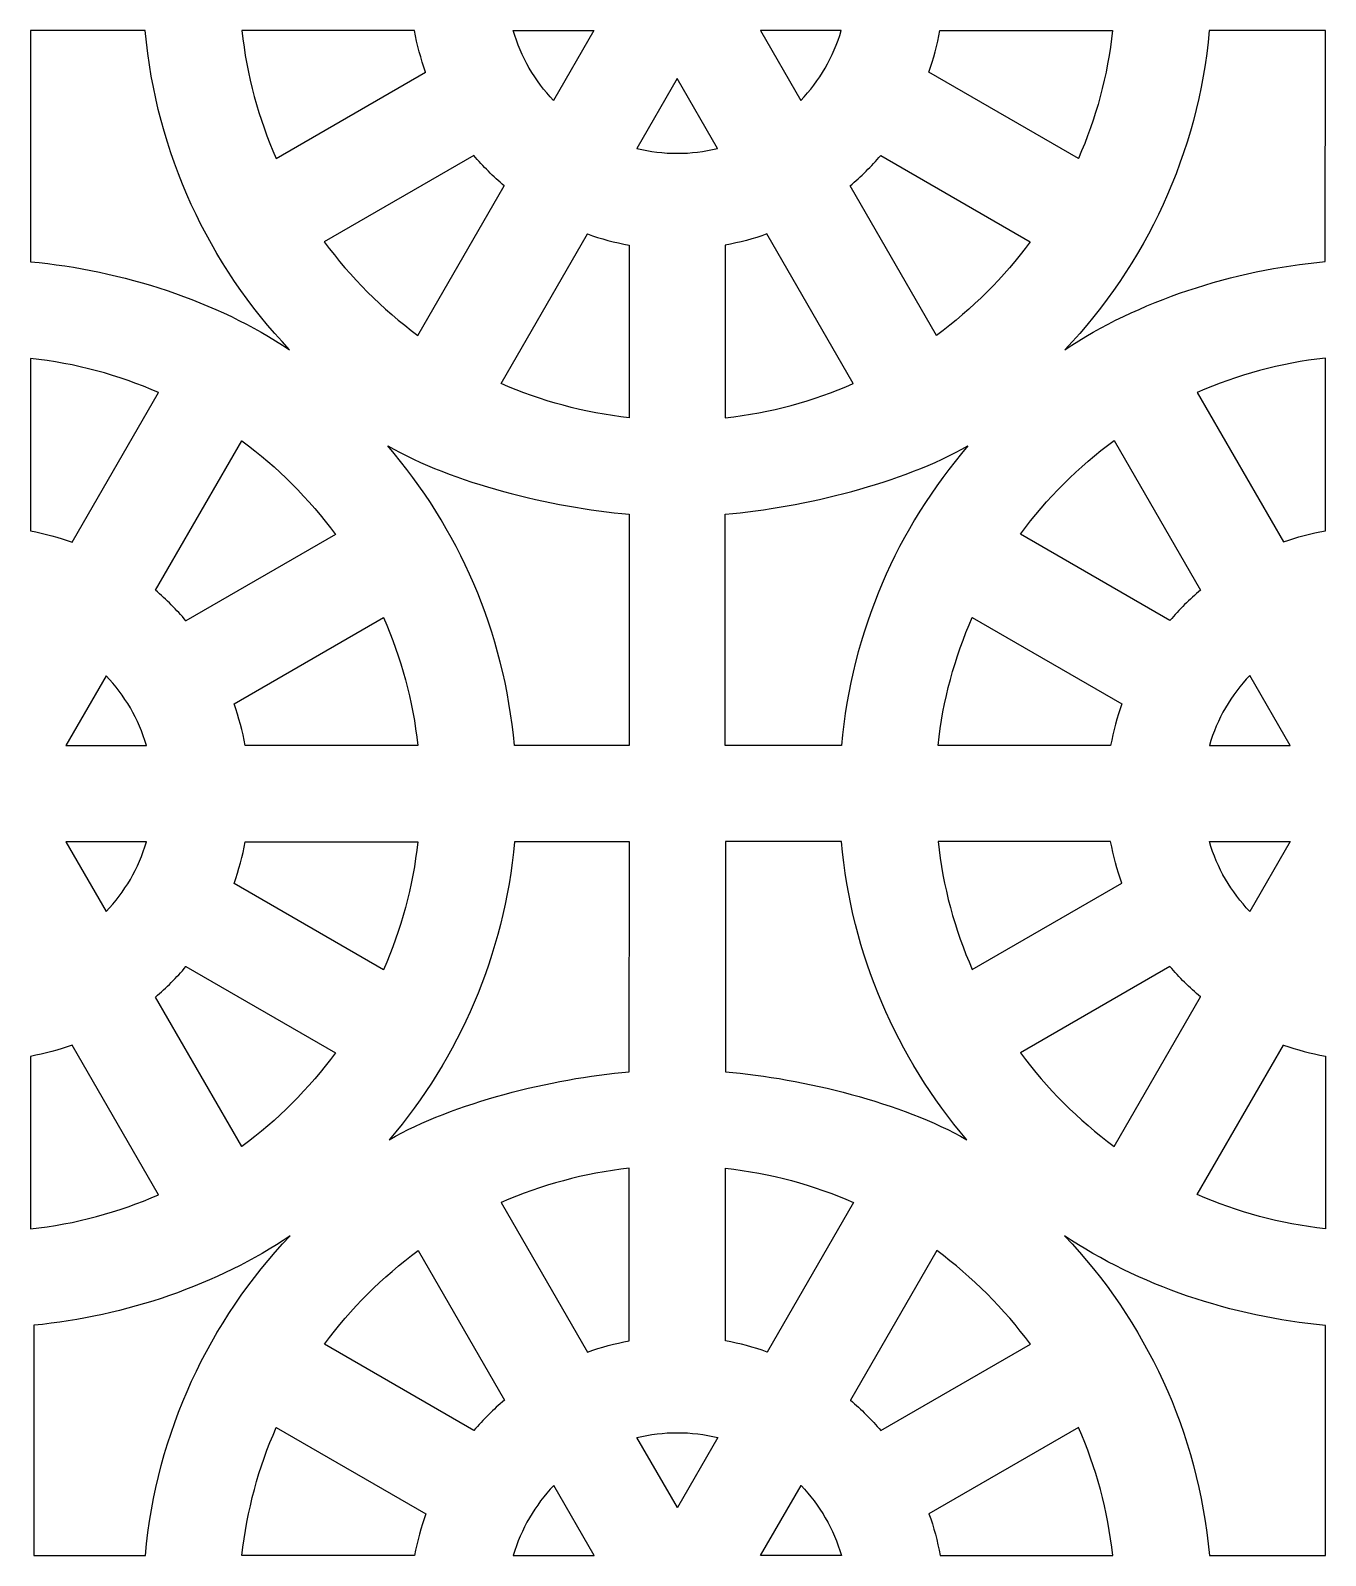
# Model space of a CAD drawing. Header units: centimetres. Extents: x -87 to 87, y -88 to 88.
# Drawn here: x -87.34 to -63.09, y -31.83 to -3.27 of the extents above; entities that cross this region are included whole.
import ezdxf

# ---------------------------------------------------------------- set-up
doc = ezdxf.new("R2010")
doc.units = ezdxf.units.CM
doc.header["$MEASUREMENT"] = 0
doc.layers.add('layer 1', color=7, linetype='Continuous')

msp = doc.modelspace()

# ---------------------------------------------------------------- linework, layer by layer
at = {"layer": 'layer 1', "color": 114}
for points, knots in [([(-87.33565, -3.27013), (-87.33565, -3.27013), (-85.18821, -3.27012), (-85.18821, -3.27012), (-85.18821, -3.27012), (-84.98235, -5.57701), (-83.99265, -7.65873), (-82.48746, -9.24703), (-82.48746, -9.24703), (-83.84255, -8.33926), (-85.6222, -7.75396), (-87.33565, -7.60106), (-87.33565, -7.60106), (-87.33565, -7.60106), (-87.33565, -3.27013), (-87.33565, -3.27013)], [0, 0, 0, 0, 0.2, 0.2, 0.2, 0.2, 0.4, 0.4, 0.4, 0.4, 0.6, 0.6, 0.6, 0.6, 1, 1, 1, 1]), ([(-83.37932, -3.27012), (-83.37932, -3.27012), (-80.14734, -3.2701), (-80.14734, -3.2701), (-80.14734, -3.2701), (-80.09856, -3.53829), (-80.0285, -3.79906), (-79.93877, -4.05051), (-79.93877, -4.05051), (-79.93877, -4.05051), (-82.73819, -5.66677), (-82.73819, -5.66677), (-82.73819, -5.66677), (-83.06674, -4.91957), (-83.28713, -4.11408), (-83.37932, -3.27012)], [0, 0, 0, 0, 0.2, 0.2, 0.2, 0.2, 0.4, 0.4, 0.4, 0.4, 0.6, 0.6, 0.6, 0.6, 1, 1, 1, 1]), ([(-77.54291, -4.57935), (-77.54291, -4.57935), (-76.78702, -3.27012), (-76.78702, -3.27012), (-76.78702, -3.27012), (-76.78702, -3.27012), (-78.2998, -3.27012), (-78.2998, -3.27012), (-78.2998, -3.27012), (-78.1543, -3.76732), (-77.89128, -4.21445), (-77.54291, -4.57935)], [0, 0, 0, 0, 0.25, 0.25, 0.25, 0.25, 0.5, 0.5, 0.5, 0.5, 1, 1, 1, 1]), ([(-73.66928, -3.2701), (-73.66928, -3.2701), (-72.15654, -3.27012), (-72.15654, -3.27012), (-72.15654, -3.27012), (-72.30205, -3.76735), (-72.56505, -4.21446), (-72.91339, -4.57932), (-72.91339, -4.57932), (-72.91339, -4.57932), (-73.66928, -3.2701), (-73.66928, -3.2701)], [0, 0, 0, 0, 0.25, 0.25, 0.25, 0.25, 0.5, 0.5, 0.5, 0.5, 1, 1, 1, 1]), ([(-67.71807, -5.66679), (-67.38952, -4.9196), (-67.16921, -4.11407), (-67.07703, -3.27012), (-67.07703, -3.27012), (-67.07703, -3.27012), (-70.30901, -3.27012), (-70.30901, -3.27012), (-70.30901, -3.27012), (-70.35777, -3.53827), (-70.42794, -3.79899), (-70.51766, -4.05041), (-70.51766, -4.05041), (-70.51766, -4.05041), (-67.71807, -5.66679), (-67.71807, -5.66679)], [0, 0, 0, 0, 0.2, 0.2, 0.2, 0.2, 0.4, 0.4, 0.4, 0.4, 0.6, 0.6, 0.6, 0.6, 1, 1, 1, 1]), ([(-63.09478, -3.27012), (-63.09478, -3.27012), (-63.0948, -7.59715), (-63.0948, -7.59715), (-63.0948, -7.59715), (-64.8107, -7.75028), (-66.61251, -8.33705), (-67.96885, -9.24703), (-67.96885, -9.24703), (-66.46368, -7.65875), (-65.47404, -5.57703), (-65.26816, -3.27013), (-65.26816, -3.27013), (-65.26816, -3.27013), (-63.09478, -3.27012), (-63.09478, -3.27012)], [0, 0, 0, 0, 0.2, 0.2, 0.2, 0.2, 0.4, 0.4, 0.4, 0.4, 0.6, 0.6, 0.6, 0.6, 1, 1, 1, 1]), ([(-75.98449, -5.4801), (-75.98449, -5.4801), (-75.22816, -4.17009), (-75.22816, -4.17009), (-75.22816, -4.17009), (-75.22816, -4.17009), (-74.47178, -5.48012), (-74.47178, -5.48012), (-74.47178, -5.48012), (-74.96654, -5.60011), (-75.48973, -5.60006), (-75.98449, -5.4801)], [0, 0, 0, 0, 0.25, 0.25, 0.25, 0.25, 0.5, 0.5, 0.5, 0.5, 1, 1, 1, 1]), ([(-80.0829, -8.97872), (-80.7523, -8.4861), (-81.34416, -7.8942), (-81.83679, -7.2248), (-81.83679, -7.2248), (-81.83679, -7.2248), (-79.03754, -5.60865), (-79.03754, -5.60865), (-79.03754, -5.60865), (-78.86289, -5.81387), (-78.67193, -6.0048), (-78.46672, -6.17944), (-78.46672, -6.17944), (-78.46672, -6.17944), (-80.0829, -8.97872), (-80.0829, -8.97872)], [0, 0, 0, 0, 0.2, 0.2, 0.2, 0.2, 0.4, 0.4, 0.4, 0.4, 0.6, 0.6, 0.6, 0.6, 1, 1, 1, 1]), ([(-71.98964, -6.17932), (-71.98964, -6.17932), (-70.37343, -8.97871), (-70.37343, -8.97871), (-70.37343, -8.97871), (-69.70403, -8.48609), (-69.11213, -7.8942), (-68.61951, -7.2248), (-68.61951, -7.2248), (-68.61951, -7.2248), (-71.41887, -5.60854), (-71.41887, -5.60854), (-71.41887, -5.60854), (-71.5935, -5.81374), (-71.78443, -6.00468), (-71.98964, -6.17932)], [0, 0, 0, 0, 0.2, 0.2, 0.2, 0.2, 0.4, 0.4, 0.4, 0.4, 0.6, 0.6, 0.6, 0.6, 1, 1, 1, 1]), ([(-76.90853, -7.08059), (-76.90853, -7.08059), (-78.52474, -9.87992), (-78.52474, -9.87992), (-78.52474, -9.87992), (-77.77754, -10.20848), (-76.97214, -10.42891), (-76.12819, -10.52108), (-76.12819, -10.52108), (-76.12819, -10.52108), (-76.12819, -7.28926), (-76.12819, -7.28926), (-76.12819, -7.28926), (-76.39636, -7.2405), (-76.65709, -7.17032), (-76.90853, -7.08059)], [0, 0, 0, 0, 0.2, 0.2, 0.2, 0.2, 0.4, 0.4, 0.4, 0.4, 0.6, 0.6, 0.6, 0.6, 1, 1, 1, 1]), ([(-74.32819, -10.52116), (-74.32819, -10.52116), (-74.32819, -7.28925), (-74.32819, -7.28925), (-74.32819, -7.28925), (-74.06001, -7.24048), (-73.79925, -7.17031), (-73.5478, -7.08057), (-73.5478, -7.08057), (-73.5478, -7.08057), (-71.93145, -9.88016), (-71.93145, -9.88016), (-71.93145, -9.88016), (-72.67867, -10.20872), (-73.48423, -10.42897), (-74.32819, -10.52116)], [0, 0, 0, 0, 0.2, 0.2, 0.2, 0.2, 0.4, 0.4, 0.4, 0.4, 0.6, 0.6, 0.6, 0.6, 1, 1, 1, 1]), ([(-86.55524, -12.85059), (-86.8067, -12.76086), (-87.06747, -12.69067), (-87.33568, -12.64189), (-87.33568, -12.64189), (-87.33568, -12.64189), (-87.33565, -9.40993), (-87.33565, -9.40993), (-87.33565, -9.40993), (-86.49169, -9.5021), (-85.68627, -9.7227), (-84.93905, -10.05126), (-84.93905, -10.05126), (-84.93905, -10.05126), (-86.55524, -12.85059), (-86.55524, -12.85059)], [0, 0, 0, 0, 0.2, 0.2, 0.2, 0.2, 0.4, 0.4, 0.4, 0.4, 0.6, 0.6, 0.6, 0.6, 1, 1, 1, 1]), ([(-63.09479, -9.40603), (-63.09479, -9.40603), (-63.09476, -12.63799), (-63.09476, -12.63799), (-63.09476, -12.63799), (-63.36296, -12.68677), (-63.62372, -12.75689), (-63.87517, -12.84662), (-63.87517, -12.84662), (-63.87517, -12.84662), (-65.49151, -10.04707), (-65.49151, -10.04707), (-65.49151, -10.04707), (-64.7443, -9.71851), (-63.93875, -9.49819), (-63.09479, -9.40603)], [0, 0, 0, 0, 0.2, 0.2, 0.2, 0.2, 0.4, 0.4, 0.4, 0.4, 0.6, 0.6, 0.6, 0.6, 1, 1, 1, 1]), ([(-81.62704, -12.70639), (-82.11966, -12.03696), (-82.71168, -11.44547), (-83.38111, -10.95281), (-83.38111, -10.95281), (-83.38111, -10.95281), (-84.99711, -13.7518), (-84.99711, -13.7518), (-84.99711, -13.7518), (-84.79191, -13.92643), (-84.60099, -14.11735), (-84.42635, -14.32256), (-84.42635, -14.32256), (-84.42635, -14.32256), (-81.62704, -12.70639), (-81.62704, -12.70639)], [0, 0, 0, 0, 0.2, 0.2, 0.2, 0.2, 0.4, 0.4, 0.4, 0.4, 0.6, 0.6, 0.6, 0.6, 1, 1, 1, 1]), ([(-76.12818, -16.66112), (-76.12818, -16.66112), (-76.12817, -12.33011), (-76.12817, -12.33011), (-76.12817, -12.33011), (-77.60111, -12.19866), (-79.42924, -11.74767), (-80.64876, -11.04701), (-80.64876, -11.04701), (-79.32808, -12.58369), (-78.46614, -14.52597), (-78.27561, -16.66112), (-78.27561, -16.66112), (-78.27561, -16.66112), (-76.12818, -16.66112), (-76.12818, -16.66112)], [0, 0, 0, 0, 0.2, 0.2, 0.2, 0.2, 0.4, 0.4, 0.4, 0.4, 0.6, 0.6, 0.6, 0.6, 1, 1, 1, 1]), ([(-74.32876, -16.65722), (-74.32876, -16.65722), (-72.15481, -16.65722), (-72.15481, -16.65722), (-72.15481, -16.65722), (-71.96444, -14.52387), (-71.10379, -12.58307), (-69.785, -11.04701), (-69.785, -11.04701), (-71.00475, -11.74781), (-72.85576, -12.19883), (-74.32899, -12.33018), (-74.32899, -12.33018), (-74.32899, -12.33018), (-74.32876, -16.65722), (-74.32876, -16.65722)], [0, 0, 0, 0, 0.2, 0.2, 0.2, 0.2, 0.4, 0.4, 0.4, 0.4, 0.6, 0.6, 0.6, 0.6, 1, 1, 1, 1]), ([(-67.04947, -10.94858), (-67.71889, -11.44122), (-68.31082, -12.03304), (-68.80344, -12.70243), (-68.80344, -12.70243), (-68.80344, -12.70243), (-66.00407, -14.31864), (-66.00407, -14.31864), (-66.00407, -14.31864), (-65.82943, -14.11344), (-65.6385, -13.92254), (-65.43328, -13.74789), (-65.43328, -13.74789), (-65.43328, -13.74789), (-67.04947, -10.94858), (-67.04947, -10.94858)], [0, 0, 0, 0, 0.2, 0.2, 0.2, 0.2, 0.4, 0.4, 0.4, 0.4, 0.6, 0.6, 0.6, 0.6, 1, 1, 1, 1]), ([(-80.72552, -14.26436), (-80.72552, -14.26436), (-83.52513, -15.8807), (-83.52513, -15.8807), (-83.52513, -15.8807), (-83.4354, -16.13217), (-83.36505, -16.3929), (-83.31628, -16.66112), (-83.31628, -16.66112), (-83.31628, -16.66112), (-80.08449, -16.66112), (-80.08449, -16.66112), (-80.08449, -16.66112), (-80.17666, -15.81714), (-80.39697, -15.01157), (-80.72552, -14.26436)], [0, 0, 0, 0, 0.2, 0.2, 0.2, 0.2, 0.4, 0.4, 0.4, 0.4, 0.6, 0.6, 0.6, 0.6, 1, 1, 1, 1]), ([(-69.70486, -14.26046), (-70.03343, -15.00769), (-70.25376, -15.81323), (-70.34593, -16.65721), (-70.34593, -16.65721), (-70.34593, -16.65721), (-67.11398, -16.65729), (-67.11398, -16.65729), (-67.11398, -16.65729), (-67.06522, -16.38906), (-66.99513, -16.12823), (-66.90537, -15.87673), (-66.90537, -15.87673), (-66.90537, -15.87673), (-69.70486, -14.26046), (-69.70486, -14.26046)], [0, 0, 0, 0, 0.2, 0.2, 0.2, 0.2, 0.4, 0.4, 0.4, 0.4, 0.6, 0.6, 0.6, 0.6, 1, 1, 1, 1]), ([(-86.67679, -16.66112), (-86.67679, -16.66112), (-85.92085, -15.35182), (-85.92085, -15.35182), (-85.92085, -15.35182), (-85.57249, -15.71671), (-85.30952, -16.16386), (-85.16402, -16.66112), (-85.16402, -16.66112), (-85.16402, -16.66112), (-86.67679, -16.66112), (-86.67679, -16.66112)], [0, 0, 0, 0, 0.25, 0.25, 0.25, 0.25, 0.5, 0.5, 0.5, 0.5, 1, 1, 1, 1]), ([(-64.5095, -15.34792), (-64.5095, -15.34792), (-63.75361, -16.65722), (-63.75361, -16.65722), (-63.75361, -16.65722), (-63.75361, -16.65722), (-65.26641, -16.65722), (-65.26641, -16.65722), (-65.26641, -16.65722), (-65.12091, -16.15999), (-64.85789, -15.71285), (-64.5095, -15.34792)], [0, 0, 0, 0, 0.25, 0.25, 0.25, 0.25, 0.5, 0.5, 0.5, 0.5, 1, 1, 1, 1]), ([(-86.67674, -18.4611), (-86.67674, -18.4611), (-85.164, -18.46112), (-85.164, -18.46112), (-85.164, -18.46112), (-85.30951, -18.95835), (-85.57251, -19.40546), (-85.92085, -19.77032), (-85.92085, -19.77032), (-85.92085, -19.77032), (-86.67674, -18.4611), (-86.67674, -18.4611)], [0, 0, 0, 0, 0.25, 0.25, 0.25, 0.25, 0.5, 0.5, 0.5, 0.5, 1, 1, 1, 1]), ([(-80.72553, -20.85779), (-80.39698, -20.1106), (-80.17667, -19.30507), (-80.08449, -18.46112), (-80.08449, -18.46112), (-80.08449, -18.46112), (-83.31647, -18.46112), (-83.31647, -18.46112), (-83.31647, -18.46112), (-83.36523, -18.72927), (-83.4354, -18.98999), (-83.52512, -19.24141), (-83.52512, -19.24141), (-83.52512, -19.24141), (-80.72553, -20.85779), (-80.72553, -20.85779)], [0, 0, 0, 0, 0.2, 0.2, 0.2, 0.2, 0.4, 0.4, 0.4, 0.4, 0.6, 0.6, 0.6, 0.6, 1, 1, 1, 1]), ([(-76.12321, -18.46112), (-76.12321, -18.46112), (-76.12535, -22.76724), (-76.12535, -22.76724), (-76.12535, -22.76724), (-77.59166, -22.89809), (-79.404, -23.34561), (-80.61946, -24.04087), (-80.61946, -24.04087), (-79.31538, -22.50965), (-78.46475, -20.58042), (-78.27562, -18.46113), (-78.27562, -18.46113), (-78.27562, -18.46113), (-76.12321, -18.46112), (-76.12321, -18.46112)], [0, 0, 0, 0, 0.2, 0.2, 0.2, 0.2, 0.4, 0.4, 0.4, 0.4, 0.6, 0.6, 0.6, 0.6, 1, 1, 1, 1]), ([(-74.32608, -18.45722), (-74.32608, -18.45722), (-72.15481, -18.45722), (-72.15481, -18.45722), (-72.15481, -18.45722), (-71.96552, -20.5783), (-71.11361, -22.50902), (-69.80763, -24.04087), (-69.80763, -24.04087), (-71.02333, -23.34548), (-72.85957, -22.89793), (-74.32617, -22.76717), (-74.32617, -22.76717), (-74.32617, -22.76717), (-74.32608, -18.45722), (-74.32608, -18.45722)], [0, 0, 0, 0, 0.2, 0.2, 0.2, 0.2, 0.4, 0.4, 0.4, 0.4, 0.6, 0.6, 0.6, 0.6, 1, 1, 1, 1]), ([(-70.34592, -18.45722), (-70.34592, -18.45722), (-67.11394, -18.4572), (-67.11394, -18.4572), (-67.11394, -18.4572), (-67.06516, -18.72539), (-66.9951, -18.98616), (-66.90537, -19.23761), (-66.90537, -19.23761), (-66.90537, -19.23761), (-69.70479, -20.85387), (-69.70479, -20.85387), (-69.70479, -20.85387), (-70.03334, -20.10667), (-70.25373, -19.30118), (-70.34592, -18.45722)], [0, 0, 0, 0, 0.2, 0.2, 0.2, 0.2, 0.4, 0.4, 0.4, 0.4, 0.6, 0.6, 0.6, 0.6, 1, 1, 1, 1]), ([(-64.50951, -19.76645), (-64.50951, -19.76645), (-63.75362, -18.45722), (-63.75362, -18.45722), (-63.75362, -18.45722), (-63.75362, -18.45722), (-65.2664, -18.45722), (-65.2664, -18.45722), (-65.2664, -18.45722), (-65.1209, -18.95442), (-64.85788, -19.40155), (-64.50951, -19.76645)], [0, 0, 0, 0, 0.25, 0.25, 0.25, 0.25, 0.5, 0.5, 0.5, 0.5, 1, 1, 1, 1]), ([(-84.9971, -21.37032), (-84.9971, -21.37032), (-83.38089, -24.16971), (-83.38089, -24.16971), (-83.38089, -24.16971), (-82.71149, -23.67709), (-82.11959, -23.0852), (-81.62697, -22.4158), (-81.62697, -22.4158), (-81.62697, -22.4158), (-84.42633, -20.79954), (-84.42633, -20.79954), (-84.42633, -20.79954), (-84.60096, -21.00474), (-84.79189, -21.19568), (-84.9971, -21.37032)], [0, 0, 0, 0, 0.2, 0.2, 0.2, 0.2, 0.4, 0.4, 0.4, 0.4, 0.6, 0.6, 0.6, 0.6, 1, 1, 1, 1]), ([(-67.0495, -24.16582), (-67.7189, -23.6732), (-68.31076, -23.0813), (-68.80339, -22.4119), (-68.80339, -22.4119), (-68.80339, -22.4119), (-66.00414, -20.79575), (-66.00414, -20.79575), (-66.00414, -20.79575), (-65.82949, -21.00097), (-65.63853, -21.1919), (-65.43332, -21.36654), (-65.43332, -21.36654), (-65.43332, -21.36654), (-67.0495, -24.16582), (-67.0495, -24.16582)], [0, 0, 0, 0, 0.2, 0.2, 0.2, 0.2, 0.4, 0.4, 0.4, 0.4, 0.6, 0.6, 0.6, 0.6, 1, 1, 1, 1]), ([(-87.33565, -25.71216), (-87.33565, -25.71216), (-87.33565, -22.48025), (-87.33565, -22.48025), (-87.33565, -22.48025), (-87.06747, -22.43148), (-86.80671, -22.36131), (-86.55526, -22.27157), (-86.55526, -22.27157), (-86.55526, -22.27157), (-84.93891, -25.07116), (-84.93891, -25.07116), (-84.93891, -25.07116), (-85.68613, -25.39972), (-86.49169, -25.61997), (-87.33565, -25.71216)], [0, 0, 0, 0, 0.2, 0.2, 0.2, 0.2, 0.4, 0.4, 0.4, 0.4, 0.6, 0.6, 0.6, 0.6, 1, 1, 1, 1]), ([(-63.87513, -22.26769), (-63.87513, -22.26769), (-65.49134, -25.06702), (-65.49134, -25.06702), (-65.49134, -25.06702), (-64.74414, -25.39558), (-63.93874, -25.61601), (-63.09479, -25.70818), (-63.09479, -25.70818), (-63.09479, -25.70818), (-63.09479, -22.47636), (-63.09479, -22.47636), (-63.09479, -22.47636), (-63.36296, -22.4276), (-63.62369, -22.35742), (-63.87513, -22.26769)], [0, 0, 0, 0, 0.2, 0.2, 0.2, 0.2, 0.4, 0.4, 0.4, 0.4, 0.6, 0.6, 0.6, 0.6, 1, 1, 1, 1]), ([(-76.90571, -28.01676), (-76.90571, -28.01676), (-78.52192, -25.21743), (-78.52192, -25.21743), (-78.52192, -25.21743), (-77.77472, -24.88887), (-76.96932, -24.66844), (-76.12537, -24.57627), (-76.12537, -24.57627), (-76.12537, -24.57627), (-76.12537, -27.80809), (-76.12537, -27.80809), (-76.12537, -27.80809), (-76.39354, -27.85685), (-76.65427, -27.92703), (-76.90571, -28.01676)], [0, 0, 0, 0, 0.2, 0.2, 0.2, 0.2, 0.4, 0.4, 0.4, 0.4, 0.6, 0.6, 0.6, 0.6, 1, 1, 1, 1]), ([(-74.32537, -24.57619), (-74.32537, -24.57619), (-74.32537, -27.8081), (-74.32537, -27.8081), (-74.32537, -27.8081), (-74.05719, -27.85687), (-73.79643, -27.92704), (-73.54498, -28.01678), (-73.54498, -28.01678), (-73.54498, -28.01678), (-71.92863, -25.21719), (-71.92863, -25.21719), (-71.92863, -25.21719), (-72.67585, -24.88863), (-73.48141, -24.66838), (-74.32537, -24.57619)], [0, 0, 0, 0, 0.2, 0.2, 0.2, 0.2, 0.4, 0.4, 0.4, 0.4, 0.6, 0.6, 0.6, 0.6, 1, 1, 1, 1]), ([(-87.27084, -31.82723), (-87.27084, -31.82723), (-87.27084, -27.51512), (-87.27084, -27.51512), (-87.27084, -27.51512), (-85.55696, -27.35135), (-83.82479, -26.75659), (-82.47568, -25.8408), (-82.47568, -25.8408), (-83.98592, -27.43029), (-84.97911, -29.51573), (-85.18539, -31.82723), (-85.18539, -31.82723), (-85.18539, -31.82723), (-87.27084, -31.82723), (-87.27084, -31.82723)], [0, 0, 0, 0, 0.2, 0.2, 0.2, 0.2, 0.4, 0.4, 0.4, 0.4, 0.6, 0.6, 0.6, 0.6, 1, 1, 1, 1]), ([(-63.09182, -31.82722), (-63.09182, -31.82722), (-65.26534, -31.82722), (-65.26534, -31.82722), (-65.26534, -31.82722), (-65.47163, -29.51572), (-66.46481, -27.43029), (-67.97504, -25.84081), (-67.97504, -25.84081), (-66.61017, -26.7659), (-64.82727, -27.3626), (-63.09477, -27.51721), (-63.09477, -27.51721), (-63.09477, -27.51721), (-63.09182, -31.82722), (-63.09182, -31.82722)], [0, 0, 0, 0, 0.2, 0.2, 0.2, 0.2, 0.4, 0.4, 0.4, 0.4, 0.6, 0.6, 0.6, 0.6, 1, 1, 1, 1]), ([(-80.08008, -26.11863), (-80.74948, -26.61125), (-81.34134, -27.20315), (-81.83397, -27.87255), (-81.83397, -27.87255), (-81.83397, -27.87255), (-79.03472, -29.4887), (-79.03472, -29.4887), (-79.03472, -29.4887), (-78.86007, -29.28348), (-78.66911, -29.09255), (-78.4639, -28.91791), (-78.4639, -28.91791), (-78.4639, -28.91791), (-80.08008, -26.11863), (-80.08008, -26.11863)], [0, 0, 0, 0, 0.2, 0.2, 0.2, 0.2, 0.4, 0.4, 0.4, 0.4, 0.6, 0.6, 0.6, 0.6, 1, 1, 1, 1]), ([(-71.98682, -28.91803), (-71.98682, -28.91803), (-70.37061, -26.11864), (-70.37061, -26.11864), (-70.37061, -26.11864), (-69.70121, -26.61126), (-69.10931, -27.20315), (-68.61669, -27.87255), (-68.61669, -27.87255), (-68.61669, -27.87255), (-71.41605, -29.48881), (-71.41605, -29.48881), (-71.41605, -29.48881), (-71.59068, -29.28361), (-71.78161, -29.09267), (-71.98682, -28.91803)], [0, 0, 0, 0, 0.2, 0.2, 0.2, 0.2, 0.4, 0.4, 0.4, 0.4, 0.6, 0.6, 0.6, 0.6, 1, 1, 1, 1]), ([(-83.3765, -31.82723), (-83.3765, -31.82723), (-80.14452, -31.82725), (-80.14452, -31.82725), (-80.14452, -31.82725), (-80.09574, -31.55906), (-80.02568, -31.29829), (-79.93595, -31.04684), (-79.93595, -31.04684), (-79.93595, -31.04684), (-82.73537, -29.43058), (-82.73537, -29.43058), (-82.73537, -29.43058), (-83.06392, -30.17778), (-83.28431, -30.98327), (-83.3765, -31.82723)], [0, 0, 0, 0, 0.2, 0.2, 0.2, 0.2, 0.4, 0.4, 0.4, 0.4, 0.6, 0.6, 0.6, 0.6, 1, 1, 1, 1]), ([(-75.98167, -29.61725), (-75.98167, -29.61725), (-75.22534, -30.92726), (-75.22534, -30.92726), (-75.22534, -30.92726), (-75.22534, -30.92726), (-74.46896, -29.61723), (-74.46896, -29.61723), (-74.46896, -29.61723), (-74.96372, -29.49724), (-75.48691, -29.49729), (-75.98167, -29.61725)], [0, 0, 0, 0, 0.25, 0.25, 0.25, 0.25, 0.5, 0.5, 0.5, 0.5, 1, 1, 1, 1]), ([(-67.71525, -29.43056), (-67.3867, -30.17775), (-67.16639, -30.98328), (-67.07421, -31.82723), (-67.07421, -31.82723), (-67.07421, -31.82723), (-70.30619, -31.82723), (-70.30619, -31.82723), (-70.30619, -31.82723), (-70.35495, -31.55908), (-70.42512, -31.29836), (-70.51484, -31.04694), (-70.51484, -31.04694), (-70.51484, -31.04694), (-67.71525, -29.43056), (-67.71525, -29.43056)], [0, 0, 0, 0, 0.2, 0.2, 0.2, 0.2, 0.4, 0.4, 0.4, 0.4, 0.6, 0.6, 0.6, 0.6, 1, 1, 1, 1]), ([(-77.54009, -30.518), (-77.54009, -30.518), (-76.7842, -31.82723), (-76.7842, -31.82723), (-76.7842, -31.82723), (-76.7842, -31.82723), (-78.29698, -31.82723), (-78.29698, -31.82723), (-78.29698, -31.82723), (-78.15148, -31.33003), (-77.88846, -30.8829), (-77.54009, -30.518)], [0, 0, 0, 0, 0.25, 0.25, 0.25, 0.25, 0.5, 0.5, 0.5, 0.5, 1, 1, 1, 1]), ([(-73.66646, -31.82725), (-73.66646, -31.82725), (-72.15372, -31.82723), (-72.15372, -31.82723), (-72.15372, -31.82723), (-72.29923, -31.33), (-72.56223, -30.88289), (-72.91057, -30.51803), (-72.91057, -30.51803), (-72.91057, -30.51803), (-73.66646, -31.82725), (-73.66646, -31.82725)], [0, 0, 0, 0, 0.25, 0.25, 0.25, 0.25, 0.5, 0.5, 0.5, 0.5, 1, 1, 1, 1])]:
    msp.add_open_spline(points, degree=3, knots=knots, dxfattribs=at)
at = {"layer": 'layer 1', "color": 250, "lineweight": 9}
for points, knots in [([(-87.33565, -3.27013), (-87.33565, -3.27013), (-85.18821, -3.27012), (-85.18821, -3.27012), (-85.18821, -3.27012), (-84.98235, -5.57701), (-83.99265, -7.65873), (-82.48746, -9.24703), (-82.48746, -9.24703), (-83.84255, -8.33926), (-85.6222, -7.75396), (-87.33565, -7.60106), (-87.33565, -7.60106), (-87.33565, -7.60106), (-87.33565, -3.27013), (-87.33565, -3.27013)], [0, 0, 0, 0, 0.2, 0.2, 0.2, 0.2, 0.4, 0.4, 0.4, 0.4, 0.6, 0.6, 0.6, 0.6, 1, 1, 1, 1]), ([(-83.37932, -3.27012), (-83.37932, -3.27012), (-80.14734, -3.2701), (-80.14734, -3.2701), (-80.14734, -3.2701), (-80.09856, -3.53829), (-80.0285, -3.79906), (-79.93877, -4.05051), (-79.93877, -4.05051), (-79.93877, -4.05051), (-82.73819, -5.66677), (-82.73819, -5.66677), (-82.73819, -5.66677), (-83.06674, -4.91957), (-83.28713, -4.11408), (-83.37932, -3.27012)], [0, 0, 0, 0, 0.2, 0.2, 0.2, 0.2, 0.4, 0.4, 0.4, 0.4, 0.6, 0.6, 0.6, 0.6, 1, 1, 1, 1]), ([(-77.54291, -4.57935), (-77.54291, -4.57935), (-76.78702, -3.27012), (-76.78702, -3.27012), (-76.78702, -3.27012), (-76.78702, -3.27012), (-78.2998, -3.27012), (-78.2998, -3.27012), (-78.2998, -3.27012), (-78.1543, -3.76732), (-77.89128, -4.21445), (-77.54291, -4.57935)], [0, 0, 0, 0, 0.25, 0.25, 0.25, 0.25, 0.5, 0.5, 0.5, 0.5, 1, 1, 1, 1]), ([(-73.66928, -3.2701), (-73.66928, -3.2701), (-72.15654, -3.27012), (-72.15654, -3.27012), (-72.15654, -3.27012), (-72.30205, -3.76735), (-72.56505, -4.21446), (-72.91339, -4.57932), (-72.91339, -4.57932), (-72.91339, -4.57932), (-73.66928, -3.2701), (-73.66928, -3.2701)], [0, 0, 0, 0, 0.25, 0.25, 0.25, 0.25, 0.5, 0.5, 0.5, 0.5, 1, 1, 1, 1]), ([(-67.71807, -5.66679), (-67.38952, -4.9196), (-67.16921, -4.11407), (-67.07703, -3.27012), (-67.07703, -3.27012), (-67.07703, -3.27012), (-70.30901, -3.27012), (-70.30901, -3.27012), (-70.30901, -3.27012), (-70.35777, -3.53827), (-70.42794, -3.79899), (-70.51766, -4.05041), (-70.51766, -4.05041), (-70.51766, -4.05041), (-67.71807, -5.66679), (-67.71807, -5.66679)], [0, 0, 0, 0, 0.2, 0.2, 0.2, 0.2, 0.4, 0.4, 0.4, 0.4, 0.6, 0.6, 0.6, 0.6, 1, 1, 1, 1]), ([(-63.09478, -3.27012), (-63.09478, -3.27012), (-63.0948, -7.59715), (-63.0948, -7.59715), (-63.0948, -7.59715), (-64.8107, -7.75028), (-66.61251, -8.33705), (-67.96885, -9.24703), (-67.96885, -9.24703), (-66.46368, -7.65875), (-65.47404, -5.57703), (-65.26816, -3.27013), (-65.26816, -3.27013), (-65.26816, -3.27013), (-63.09478, -3.27012), (-63.09478, -3.27012)], [0, 0, 0, 0, 0.2, 0.2, 0.2, 0.2, 0.4, 0.4, 0.4, 0.4, 0.6, 0.6, 0.6, 0.6, 1, 1, 1, 1]), ([(-75.98449, -5.4801), (-75.98449, -5.4801), (-75.22816, -4.17009), (-75.22816, -4.17009), (-75.22816, -4.17009), (-75.22816, -4.17009), (-74.47178, -5.48012), (-74.47178, -5.48012), (-74.47178, -5.48012), (-74.96654, -5.60011), (-75.48973, -5.60006), (-75.98449, -5.4801)], [0, 0, 0, 0, 0.25, 0.25, 0.25, 0.25, 0.5, 0.5, 0.5, 0.5, 1, 1, 1, 1]), ([(-80.0829, -8.97872), (-80.7523, -8.4861), (-81.34416, -7.8942), (-81.83679, -7.2248), (-81.83679, -7.2248), (-81.83679, -7.2248), (-79.03754, -5.60865), (-79.03754, -5.60865), (-79.03754, -5.60865), (-78.86289, -5.81387), (-78.67193, -6.0048), (-78.46672, -6.17944), (-78.46672, -6.17944), (-78.46672, -6.17944), (-80.0829, -8.97872), (-80.0829, -8.97872)], [0, 0, 0, 0, 0.2, 0.2, 0.2, 0.2, 0.4, 0.4, 0.4, 0.4, 0.6, 0.6, 0.6, 0.6, 1, 1, 1, 1]), ([(-71.98964, -6.17932), (-71.98964, -6.17932), (-70.37343, -8.97871), (-70.37343, -8.97871), (-70.37343, -8.97871), (-69.70403, -8.48609), (-69.11213, -7.8942), (-68.61951, -7.2248), (-68.61951, -7.2248), (-68.61951, -7.2248), (-71.41887, -5.60854), (-71.41887, -5.60854), (-71.41887, -5.60854), (-71.5935, -5.81374), (-71.78443, -6.00468), (-71.98964, -6.17932)], [0, 0, 0, 0, 0.2, 0.2, 0.2, 0.2, 0.4, 0.4, 0.4, 0.4, 0.6, 0.6, 0.6, 0.6, 1, 1, 1, 1]), ([(-76.90853, -7.08059), (-76.90853, -7.08059), (-78.52474, -9.87992), (-78.52474, -9.87992), (-78.52474, -9.87992), (-77.77754, -10.20848), (-76.97214, -10.42891), (-76.12819, -10.52108), (-76.12819, -10.52108), (-76.12819, -10.52108), (-76.12819, -7.28926), (-76.12819, -7.28926), (-76.12819, -7.28926), (-76.39636, -7.2405), (-76.65709, -7.17032), (-76.90853, -7.08059)], [0, 0, 0, 0, 0.2, 0.2, 0.2, 0.2, 0.4, 0.4, 0.4, 0.4, 0.6, 0.6, 0.6, 0.6, 1, 1, 1, 1]), ([(-74.32819, -10.52116), (-74.32819, -10.52116), (-74.32819, -7.28925), (-74.32819, -7.28925), (-74.32819, -7.28925), (-74.06001, -7.24048), (-73.79925, -7.17031), (-73.5478, -7.08057), (-73.5478, -7.08057), (-73.5478, -7.08057), (-71.93145, -9.88016), (-71.93145, -9.88016), (-71.93145, -9.88016), (-72.67867, -10.20872), (-73.48423, -10.42897), (-74.32819, -10.52116)], [0, 0, 0, 0, 0.2, 0.2, 0.2, 0.2, 0.4, 0.4, 0.4, 0.4, 0.6, 0.6, 0.6, 0.6, 1, 1, 1, 1]), ([(-86.55524, -12.85059), (-86.8067, -12.76086), (-87.06747, -12.69067), (-87.33568, -12.64189), (-87.33568, -12.64189), (-87.33568, -12.64189), (-87.33565, -9.40993), (-87.33565, -9.40993), (-87.33565, -9.40993), (-86.49169, -9.5021), (-85.68627, -9.7227), (-84.93905, -10.05126), (-84.93905, -10.05126), (-84.93905, -10.05126), (-86.55524, -12.85059), (-86.55524, -12.85059)], [0, 0, 0, 0, 0.2, 0.2, 0.2, 0.2, 0.4, 0.4, 0.4, 0.4, 0.6, 0.6, 0.6, 0.6, 1, 1, 1, 1]), ([(-63.09479, -9.40603), (-63.09479, -9.40603), (-63.09476, -12.63799), (-63.09476, -12.63799), (-63.09476, -12.63799), (-63.36296, -12.68677), (-63.62372, -12.75689), (-63.87517, -12.84662), (-63.87517, -12.84662), (-63.87517, -12.84662), (-65.49151, -10.04707), (-65.49151, -10.04707), (-65.49151, -10.04707), (-64.7443, -9.71851), (-63.93875, -9.49819), (-63.09479, -9.40603)], [0, 0, 0, 0, 0.2, 0.2, 0.2, 0.2, 0.4, 0.4, 0.4, 0.4, 0.6, 0.6, 0.6, 0.6, 1, 1, 1, 1]), ([(-81.62704, -12.70639), (-82.11966, -12.03696), (-82.71168, -11.44547), (-83.38111, -10.95281), (-83.38111, -10.95281), (-83.38111, -10.95281), (-84.99711, -13.7518), (-84.99711, -13.7518), (-84.99711, -13.7518), (-84.79191, -13.92643), (-84.60099, -14.11735), (-84.42635, -14.32256), (-84.42635, -14.32256), (-84.42635, -14.32256), (-81.62704, -12.70639), (-81.62704, -12.70639)], [0, 0, 0, 0, 0.2, 0.2, 0.2, 0.2, 0.4, 0.4, 0.4, 0.4, 0.6, 0.6, 0.6, 0.6, 1, 1, 1, 1]), ([(-76.12818, -16.66112), (-76.12818, -16.66112), (-76.12817, -12.33011), (-76.12817, -12.33011), (-76.12817, -12.33011), (-77.60111, -12.19866), (-79.42924, -11.74767), (-80.64876, -11.04701), (-80.64876, -11.04701), (-79.32808, -12.58369), (-78.46614, -14.52597), (-78.27561, -16.66112), (-78.27561, -16.66112), (-78.27561, -16.66112), (-76.12818, -16.66112), (-76.12818, -16.66112)], [0, 0, 0, 0, 0.2, 0.2, 0.2, 0.2, 0.4, 0.4, 0.4, 0.4, 0.6, 0.6, 0.6, 0.6, 1, 1, 1, 1]), ([(-74.32876, -16.65722), (-74.32876, -16.65722), (-72.15481, -16.65722), (-72.15481, -16.65722), (-72.15481, -16.65722), (-71.96444, -14.52387), (-71.10379, -12.58307), (-69.785, -11.04701), (-69.785, -11.04701), (-71.00475, -11.74781), (-72.85576, -12.19883), (-74.32899, -12.33018), (-74.32899, -12.33018), (-74.32899, -12.33018), (-74.32876, -16.65722), (-74.32876, -16.65722)], [0, 0, 0, 0, 0.2, 0.2, 0.2, 0.2, 0.4, 0.4, 0.4, 0.4, 0.6, 0.6, 0.6, 0.6, 1, 1, 1, 1]), ([(-67.04947, -10.94858), (-67.71889, -11.44122), (-68.31082, -12.03304), (-68.80344, -12.70243), (-68.80344, -12.70243), (-68.80344, -12.70243), (-66.00407, -14.31864), (-66.00407, -14.31864), (-66.00407, -14.31864), (-65.82943, -14.11344), (-65.6385, -13.92254), (-65.43328, -13.74789), (-65.43328, -13.74789), (-65.43328, -13.74789), (-67.04947, -10.94858), (-67.04947, -10.94858)], [0, 0, 0, 0, 0.2, 0.2, 0.2, 0.2, 0.4, 0.4, 0.4, 0.4, 0.6, 0.6, 0.6, 0.6, 1, 1, 1, 1]), ([(-80.72552, -14.26436), (-80.72552, -14.26436), (-83.52513, -15.8807), (-83.52513, -15.8807), (-83.52513, -15.8807), (-83.4354, -16.13217), (-83.36505, -16.3929), (-83.31628, -16.66112), (-83.31628, -16.66112), (-83.31628, -16.66112), (-80.08449, -16.66112), (-80.08449, -16.66112), (-80.08449, -16.66112), (-80.17666, -15.81714), (-80.39697, -15.01157), (-80.72552, -14.26436)], [0, 0, 0, 0, 0.2, 0.2, 0.2, 0.2, 0.4, 0.4, 0.4, 0.4, 0.6, 0.6, 0.6, 0.6, 1, 1, 1, 1]), ([(-69.70486, -14.26046), (-70.03343, -15.00769), (-70.25376, -15.81323), (-70.34593, -16.65721), (-70.34593, -16.65721), (-70.34593, -16.65721), (-67.11398, -16.65729), (-67.11398, -16.65729), (-67.11398, -16.65729), (-67.06522, -16.38906), (-66.99513, -16.12823), (-66.90537, -15.87673), (-66.90537, -15.87673), (-66.90537, -15.87673), (-69.70486, -14.26046), (-69.70486, -14.26046)], [0, 0, 0, 0, 0.2, 0.2, 0.2, 0.2, 0.4, 0.4, 0.4, 0.4, 0.6, 0.6, 0.6, 0.6, 1, 1, 1, 1]), ([(-86.67679, -16.66112), (-86.67679, -16.66112), (-85.92085, -15.35182), (-85.92085, -15.35182), (-85.92085, -15.35182), (-85.57249, -15.71671), (-85.30952, -16.16386), (-85.16402, -16.66112), (-85.16402, -16.66112), (-85.16402, -16.66112), (-86.67679, -16.66112), (-86.67679, -16.66112)], [0, 0, 0, 0, 0.25, 0.25, 0.25, 0.25, 0.5, 0.5, 0.5, 0.5, 1, 1, 1, 1]), ([(-64.5095, -15.34792), (-64.5095, -15.34792), (-63.75361, -16.65722), (-63.75361, -16.65722), (-63.75361, -16.65722), (-63.75361, -16.65722), (-65.26641, -16.65722), (-65.26641, -16.65722), (-65.26641, -16.65722), (-65.12091, -16.15999), (-64.85789, -15.71285), (-64.5095, -15.34792)], [0, 0, 0, 0, 0.25, 0.25, 0.25, 0.25, 0.5, 0.5, 0.5, 0.5, 1, 1, 1, 1]), ([(-86.67674, -18.4611), (-86.67674, -18.4611), (-85.164, -18.46112), (-85.164, -18.46112), (-85.164, -18.46112), (-85.30951, -18.95835), (-85.57251, -19.40546), (-85.92085, -19.77032), (-85.92085, -19.77032), (-85.92085, -19.77032), (-86.67674, -18.4611), (-86.67674, -18.4611)], [0, 0, 0, 0, 0.25, 0.25, 0.25, 0.25, 0.5, 0.5, 0.5, 0.5, 1, 1, 1, 1]), ([(-80.72553, -20.85779), (-80.39698, -20.1106), (-80.17667, -19.30507), (-80.08449, -18.46112), (-80.08449, -18.46112), (-80.08449, -18.46112), (-83.31647, -18.46112), (-83.31647, -18.46112), (-83.31647, -18.46112), (-83.36523, -18.72927), (-83.4354, -18.98999), (-83.52512, -19.24141), (-83.52512, -19.24141), (-83.52512, -19.24141), (-80.72553, -20.85779), (-80.72553, -20.85779)], [0, 0, 0, 0, 0.2, 0.2, 0.2, 0.2, 0.4, 0.4, 0.4, 0.4, 0.6, 0.6, 0.6, 0.6, 1, 1, 1, 1]), ([(-76.12321, -18.46112), (-76.12321, -18.46112), (-76.12535, -22.76724), (-76.12535, -22.76724), (-76.12535, -22.76724), (-77.59166, -22.89809), (-79.404, -23.34561), (-80.61946, -24.04087), (-80.61946, -24.04087), (-79.31538, -22.50965), (-78.46475, -20.58042), (-78.27562, -18.46113), (-78.27562, -18.46113), (-78.27562, -18.46113), (-76.12321, -18.46112), (-76.12321, -18.46112)], [0, 0, 0, 0, 0.2, 0.2, 0.2, 0.2, 0.4, 0.4, 0.4, 0.4, 0.6, 0.6, 0.6, 0.6, 1, 1, 1, 1]), ([(-74.32608, -18.45722), (-74.32608, -18.45722), (-72.15481, -18.45722), (-72.15481, -18.45722), (-72.15481, -18.45722), (-71.96552, -20.5783), (-71.11361, -22.50902), (-69.80763, -24.04087), (-69.80763, -24.04087), (-71.02333, -23.34548), (-72.85957, -22.89793), (-74.32617, -22.76717), (-74.32617, -22.76717), (-74.32617, -22.76717), (-74.32608, -18.45722), (-74.32608, -18.45722)], [0, 0, 0, 0, 0.2, 0.2, 0.2, 0.2, 0.4, 0.4, 0.4, 0.4, 0.6, 0.6, 0.6, 0.6, 1, 1, 1, 1]), ([(-70.34592, -18.45722), (-70.34592, -18.45722), (-67.11394, -18.4572), (-67.11394, -18.4572), (-67.11394, -18.4572), (-67.06516, -18.72539), (-66.9951, -18.98616), (-66.90537, -19.23761), (-66.90537, -19.23761), (-66.90537, -19.23761), (-69.70479, -20.85387), (-69.70479, -20.85387), (-69.70479, -20.85387), (-70.03334, -20.10667), (-70.25373, -19.30118), (-70.34592, -18.45722)], [0, 0, 0, 0, 0.2, 0.2, 0.2, 0.2, 0.4, 0.4, 0.4, 0.4, 0.6, 0.6, 0.6, 0.6, 1, 1, 1, 1]), ([(-64.50951, -19.76645), (-64.50951, -19.76645), (-63.75362, -18.45722), (-63.75362, -18.45722), (-63.75362, -18.45722), (-63.75362, -18.45722), (-65.2664, -18.45722), (-65.2664, -18.45722), (-65.2664, -18.45722), (-65.1209, -18.95442), (-64.85788, -19.40155), (-64.50951, -19.76645)], [0, 0, 0, 0, 0.25, 0.25, 0.25, 0.25, 0.5, 0.5, 0.5, 0.5, 1, 1, 1, 1]), ([(-84.9971, -21.37032), (-84.9971, -21.37032), (-83.38089, -24.16971), (-83.38089, -24.16971), (-83.38089, -24.16971), (-82.71149, -23.67709), (-82.11959, -23.0852), (-81.62697, -22.4158), (-81.62697, -22.4158), (-81.62697, -22.4158), (-84.42633, -20.79954), (-84.42633, -20.79954), (-84.42633, -20.79954), (-84.60096, -21.00474), (-84.79189, -21.19568), (-84.9971, -21.37032)], [0, 0, 0, 0, 0.2, 0.2, 0.2, 0.2, 0.4, 0.4, 0.4, 0.4, 0.6, 0.6, 0.6, 0.6, 1, 1, 1, 1]), ([(-67.0495, -24.16582), (-67.7189, -23.6732), (-68.31076, -23.0813), (-68.80339, -22.4119), (-68.80339, -22.4119), (-68.80339, -22.4119), (-66.00414, -20.79575), (-66.00414, -20.79575), (-66.00414, -20.79575), (-65.82949, -21.00097), (-65.63853, -21.1919), (-65.43332, -21.36654), (-65.43332, -21.36654), (-65.43332, -21.36654), (-67.0495, -24.16582), (-67.0495, -24.16582)], [0, 0, 0, 0, 0.2, 0.2, 0.2, 0.2, 0.4, 0.4, 0.4, 0.4, 0.6, 0.6, 0.6, 0.6, 1, 1, 1, 1]), ([(-87.33565, -25.71216), (-87.33565, -25.71216), (-87.33565, -22.48025), (-87.33565, -22.48025), (-87.33565, -22.48025), (-87.06747, -22.43148), (-86.80671, -22.36131), (-86.55526, -22.27157), (-86.55526, -22.27157), (-86.55526, -22.27157), (-84.93891, -25.07116), (-84.93891, -25.07116), (-84.93891, -25.07116), (-85.68613, -25.39972), (-86.49169, -25.61997), (-87.33565, -25.71216)], [0, 0, 0, 0, 0.2, 0.2, 0.2, 0.2, 0.4, 0.4, 0.4, 0.4, 0.6, 0.6, 0.6, 0.6, 1, 1, 1, 1]), ([(-63.87513, -22.26769), (-63.87513, -22.26769), (-65.49134, -25.06702), (-65.49134, -25.06702), (-65.49134, -25.06702), (-64.74414, -25.39558), (-63.93874, -25.61601), (-63.09479, -25.70818), (-63.09479, -25.70818), (-63.09479, -25.70818), (-63.09479, -22.47636), (-63.09479, -22.47636), (-63.09479, -22.47636), (-63.36296, -22.4276), (-63.62369, -22.35742), (-63.87513, -22.26769)], [0, 0, 0, 0, 0.2, 0.2, 0.2, 0.2, 0.4, 0.4, 0.4, 0.4, 0.6, 0.6, 0.6, 0.6, 1, 1, 1, 1]), ([(-76.90571, -28.01676), (-76.90571, -28.01676), (-78.52192, -25.21743), (-78.52192, -25.21743), (-78.52192, -25.21743), (-77.77472, -24.88887), (-76.96932, -24.66844), (-76.12537, -24.57627), (-76.12537, -24.57627), (-76.12537, -24.57627), (-76.12537, -27.80809), (-76.12537, -27.80809), (-76.12537, -27.80809), (-76.39354, -27.85685), (-76.65427, -27.92703), (-76.90571, -28.01676)], [0, 0, 0, 0, 0.2, 0.2, 0.2, 0.2, 0.4, 0.4, 0.4, 0.4, 0.6, 0.6, 0.6, 0.6, 1, 1, 1, 1]), ([(-74.32537, -24.57619), (-74.32537, -24.57619), (-74.32537, -27.8081), (-74.32537, -27.8081), (-74.32537, -27.8081), (-74.05719, -27.85687), (-73.79643, -27.92704), (-73.54498, -28.01678), (-73.54498, -28.01678), (-73.54498, -28.01678), (-71.92863, -25.21719), (-71.92863, -25.21719), (-71.92863, -25.21719), (-72.67585, -24.88863), (-73.48141, -24.66838), (-74.32537, -24.57619)], [0, 0, 0, 0, 0.2, 0.2, 0.2, 0.2, 0.4, 0.4, 0.4, 0.4, 0.6, 0.6, 0.6, 0.6, 1, 1, 1, 1]), ([(-87.27084, -31.82723), (-87.27084, -31.82723), (-87.27084, -27.51512), (-87.27084, -27.51512), (-87.27084, -27.51512), (-85.55696, -27.35135), (-83.82479, -26.75659), (-82.47568, -25.8408), (-82.47568, -25.8408), (-83.98592, -27.43029), (-84.97911, -29.51573), (-85.18539, -31.82723), (-85.18539, -31.82723), (-85.18539, -31.82723), (-87.27084, -31.82723), (-87.27084, -31.82723)], [0, 0, 0, 0, 0.2, 0.2, 0.2, 0.2, 0.4, 0.4, 0.4, 0.4, 0.6, 0.6, 0.6, 0.6, 1, 1, 1, 1]), ([(-63.09182, -31.82722), (-63.09182, -31.82722), (-65.26534, -31.82722), (-65.26534, -31.82722), (-65.26534, -31.82722), (-65.47163, -29.51572), (-66.46481, -27.43029), (-67.97504, -25.84081), (-67.97504, -25.84081), (-66.61017, -26.7659), (-64.82727, -27.3626), (-63.09477, -27.51721), (-63.09477, -27.51721), (-63.09477, -27.51721), (-63.09182, -31.82722), (-63.09182, -31.82722)], [0, 0, 0, 0, 0.2, 0.2, 0.2, 0.2, 0.4, 0.4, 0.4, 0.4, 0.6, 0.6, 0.6, 0.6, 1, 1, 1, 1]), ([(-80.08008, -26.11863), (-80.74948, -26.61125), (-81.34134, -27.20315), (-81.83397, -27.87255), (-81.83397, -27.87255), (-81.83397, -27.87255), (-79.03472, -29.4887), (-79.03472, -29.4887), (-79.03472, -29.4887), (-78.86007, -29.28348), (-78.66911, -29.09255), (-78.4639, -28.91791), (-78.4639, -28.91791), (-78.4639, -28.91791), (-80.08008, -26.11863), (-80.08008, -26.11863)], [0, 0, 0, 0, 0.2, 0.2, 0.2, 0.2, 0.4, 0.4, 0.4, 0.4, 0.6, 0.6, 0.6, 0.6, 1, 1, 1, 1]), ([(-71.98682, -28.91803), (-71.98682, -28.91803), (-70.37061, -26.11864), (-70.37061, -26.11864), (-70.37061, -26.11864), (-69.70121, -26.61126), (-69.10931, -27.20315), (-68.61669, -27.87255), (-68.61669, -27.87255), (-68.61669, -27.87255), (-71.41605, -29.48881), (-71.41605, -29.48881), (-71.41605, -29.48881), (-71.59068, -29.28361), (-71.78161, -29.09267), (-71.98682, -28.91803)], [0, 0, 0, 0, 0.2, 0.2, 0.2, 0.2, 0.4, 0.4, 0.4, 0.4, 0.6, 0.6, 0.6, 0.6, 1, 1, 1, 1]), ([(-83.3765, -31.82723), (-83.3765, -31.82723), (-80.14452, -31.82725), (-80.14452, -31.82725), (-80.14452, -31.82725), (-80.09574, -31.55906), (-80.02568, -31.29829), (-79.93595, -31.04684), (-79.93595, -31.04684), (-79.93595, -31.04684), (-82.73537, -29.43058), (-82.73537, -29.43058), (-82.73537, -29.43058), (-83.06392, -30.17778), (-83.28431, -30.98327), (-83.3765, -31.82723)], [0, 0, 0, 0, 0.2, 0.2, 0.2, 0.2, 0.4, 0.4, 0.4, 0.4, 0.6, 0.6, 0.6, 0.6, 1, 1, 1, 1]), ([(-75.98167, -29.61725), (-75.98167, -29.61725), (-75.22534, -30.92726), (-75.22534, -30.92726), (-75.22534, -30.92726), (-75.22534, -30.92726), (-74.46896, -29.61723), (-74.46896, -29.61723), (-74.46896, -29.61723), (-74.96372, -29.49724), (-75.48691, -29.49729), (-75.98167, -29.61725)], [0, 0, 0, 0, 0.25, 0.25, 0.25, 0.25, 0.5, 0.5, 0.5, 0.5, 1, 1, 1, 1]), ([(-67.71525, -29.43056), (-67.3867, -30.17775), (-67.16639, -30.98328), (-67.07421, -31.82723), (-67.07421, -31.82723), (-67.07421, -31.82723), (-70.30619, -31.82723), (-70.30619, -31.82723), (-70.30619, -31.82723), (-70.35495, -31.55908), (-70.42512, -31.29836), (-70.51484, -31.04694), (-70.51484, -31.04694), (-70.51484, -31.04694), (-67.71525, -29.43056), (-67.71525, -29.43056)], [0, 0, 0, 0, 0.2, 0.2, 0.2, 0.2, 0.4, 0.4, 0.4, 0.4, 0.6, 0.6, 0.6, 0.6, 1, 1, 1, 1]), ([(-77.54009, -30.518), (-77.54009, -30.518), (-76.7842, -31.82723), (-76.7842, -31.82723), (-76.7842, -31.82723), (-76.7842, -31.82723), (-78.29698, -31.82723), (-78.29698, -31.82723), (-78.29698, -31.82723), (-78.15148, -31.33003), (-77.88846, -30.8829), (-77.54009, -30.518)], [0, 0, 0, 0, 0.25, 0.25, 0.25, 0.25, 0.5, 0.5, 0.5, 0.5, 1, 1, 1, 1]), ([(-73.66646, -31.82725), (-73.66646, -31.82725), (-72.15372, -31.82723), (-72.15372, -31.82723), (-72.15372, -31.82723), (-72.29923, -31.33), (-72.56223, -30.88289), (-72.91057, -30.51803), (-72.91057, -30.51803), (-72.91057, -30.51803), (-73.66646, -31.82725), (-73.66646, -31.82725)], [0, 0, 0, 0, 0.25, 0.25, 0.25, 0.25, 0.5, 0.5, 0.5, 0.5, 1, 1, 1, 1])]:
    msp.add_open_spline(points, degree=3, knots=knots, dxfattribs=at)

doc.saveas('drawing.dxf')
